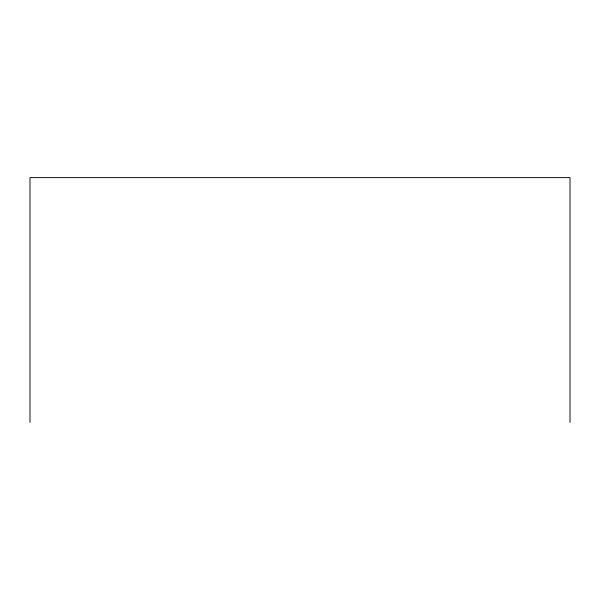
<?xml version="1.0" encoding="UTF-8"?>
<svg xmlns="http://www.w3.org/2000/svg" width="600" height="600" viewBox="0 0 600 600"><rect width="100%" height="100%" fill="white"/><g stroke="black" fill="none" stroke-linecap="round" stroke-linejoin="round"><path stroke-width="0.9" d="M570 422.385L570 177.615L30 177.615L30 422.385"/></g></svg>
